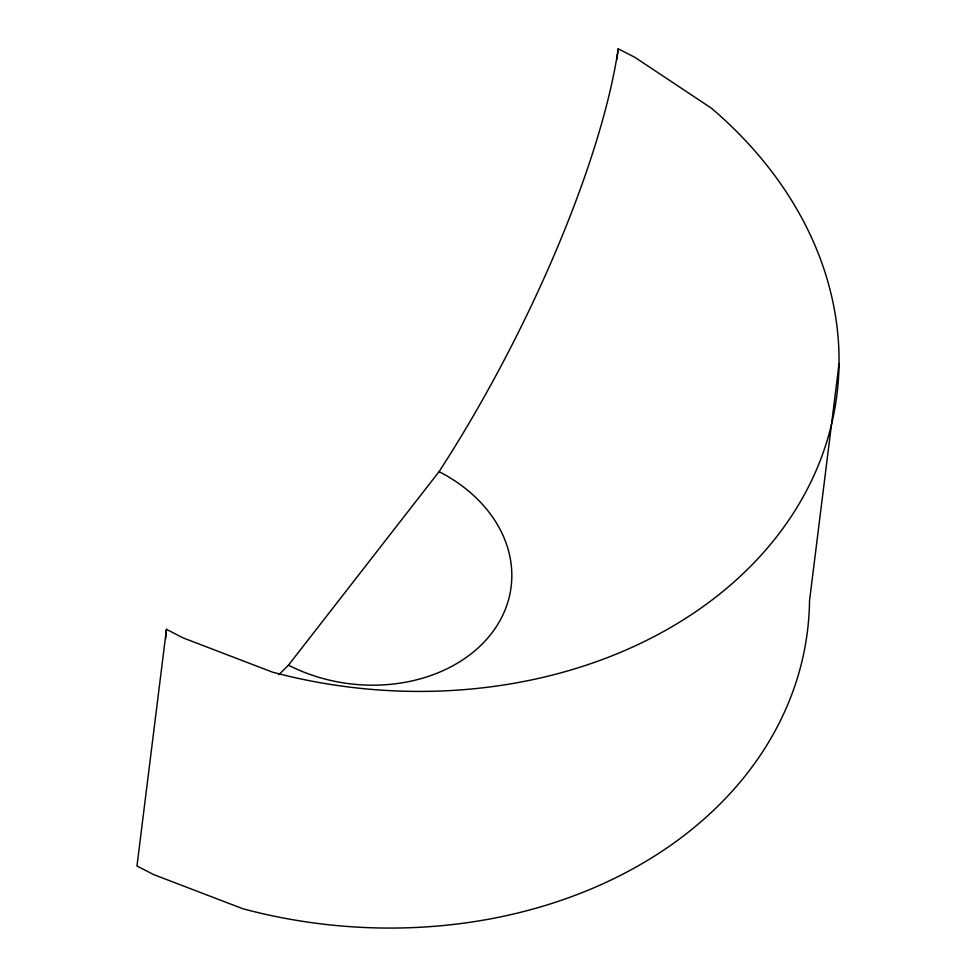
<?xml version="1.0" encoding="UTF-8"?>
<svg xmlns="http://www.w3.org/2000/svg" width="976" height="976" viewBox="0 0 976 976"><rect width="100%" height="100%" fill="white"/><g stroke="black" fill="none" stroke-linecap="round" stroke-linejoin="round"><path stroke-width="1.46" d="M278.733 674.709A396.171 104.225 -62.9 0 0 288.469 665.168L439.066 471.64A396.171 104.225 -62.9 0 0 618.211 48.8L634.925 57.364L711.321 108.129A448.045 350.64 7.1 0 1 776.969 536.324A448.045 350.64 7.1 0 1 272.45 672.135L183.159 637.926L166.457 629.361L136.969 866.017L153.683 874.594L242.963 908.79A448.045 350.64 7.1 0 0 809.543 600.582L839.031 363.926M616.893 59.353L618.211 48.8M439.066 471.64A148.498 116.217 7.1 0 1 491.245 633.778A148.498 116.217 7.1 0 1 288.469 665.168M165.639 638.719A396.171 104.225 -62.9 0 1 166.457 629.361"/></g></svg>
